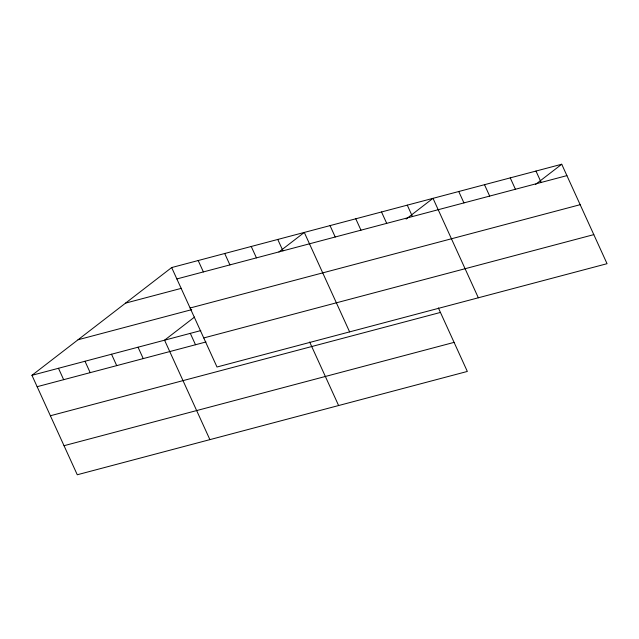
<?xml version="1.0" encoding="UTF-8"?>
<svg xmlns="http://www.w3.org/2000/svg" width="639" height="639" viewBox="0 0 639 639"><rect width="100%" height="100%" fill="white"/><g stroke="black" fill="none" stroke-linecap="round" stroke-linejoin="round"><path stroke-width="0.96" d="M438.37 307.894L467.333 371.443L77.271 474.761L31.95 375.309L171.667 267.557L561.729 164.239L607.05 263.691L216.996 367.01L171.667 267.557M194.536 317.072L164.566 340.18L209.896 439.632M278.931 251.99L304.292 232.428L349.613 331.881M406.108 219.073L433.01 198.33L478.331 297.79M535.602 184.383L561.729 164.239M176.859 278.947L566.913 175.621M125.563 303.118L181.452 288.309M190.102 308.006L580.164 204.688M78.054 339.756L191.732 309.643M31.95 375.309L200.798 330.587M203.753 337.951L593.807 234.625M37.142 386.699L205.99 341.969M50.385 415.757L440.439 312.439M64.028 445.702L454.089 342.376M535.985 171.052L541.169 182.442M510.241 177.874L515.425 189.264M484.498 184.695L489.682 196.085M458.754 191.516L463.938 202.898M407.267 205.151L412.451 216.541M381.523 211.972L386.707 223.362M355.779 218.794L360.963 230.176M330.036 225.607L335.219 236.997M277.765 239.457L282.957 250.839M309.651 341.993L338.614 405.541M251.239 246.478L256.431 257.868M224.72 253.507L229.904 264.897M198.194 260.536L203.386 271.918M190.31 333.358L195.502 344.748M138.048 347.209L143.232 358.591M111.521 354.23L116.713 365.62M84.995 361.259L90.187 372.649M58.476 368.288L63.66 379.67"/></g></svg>
